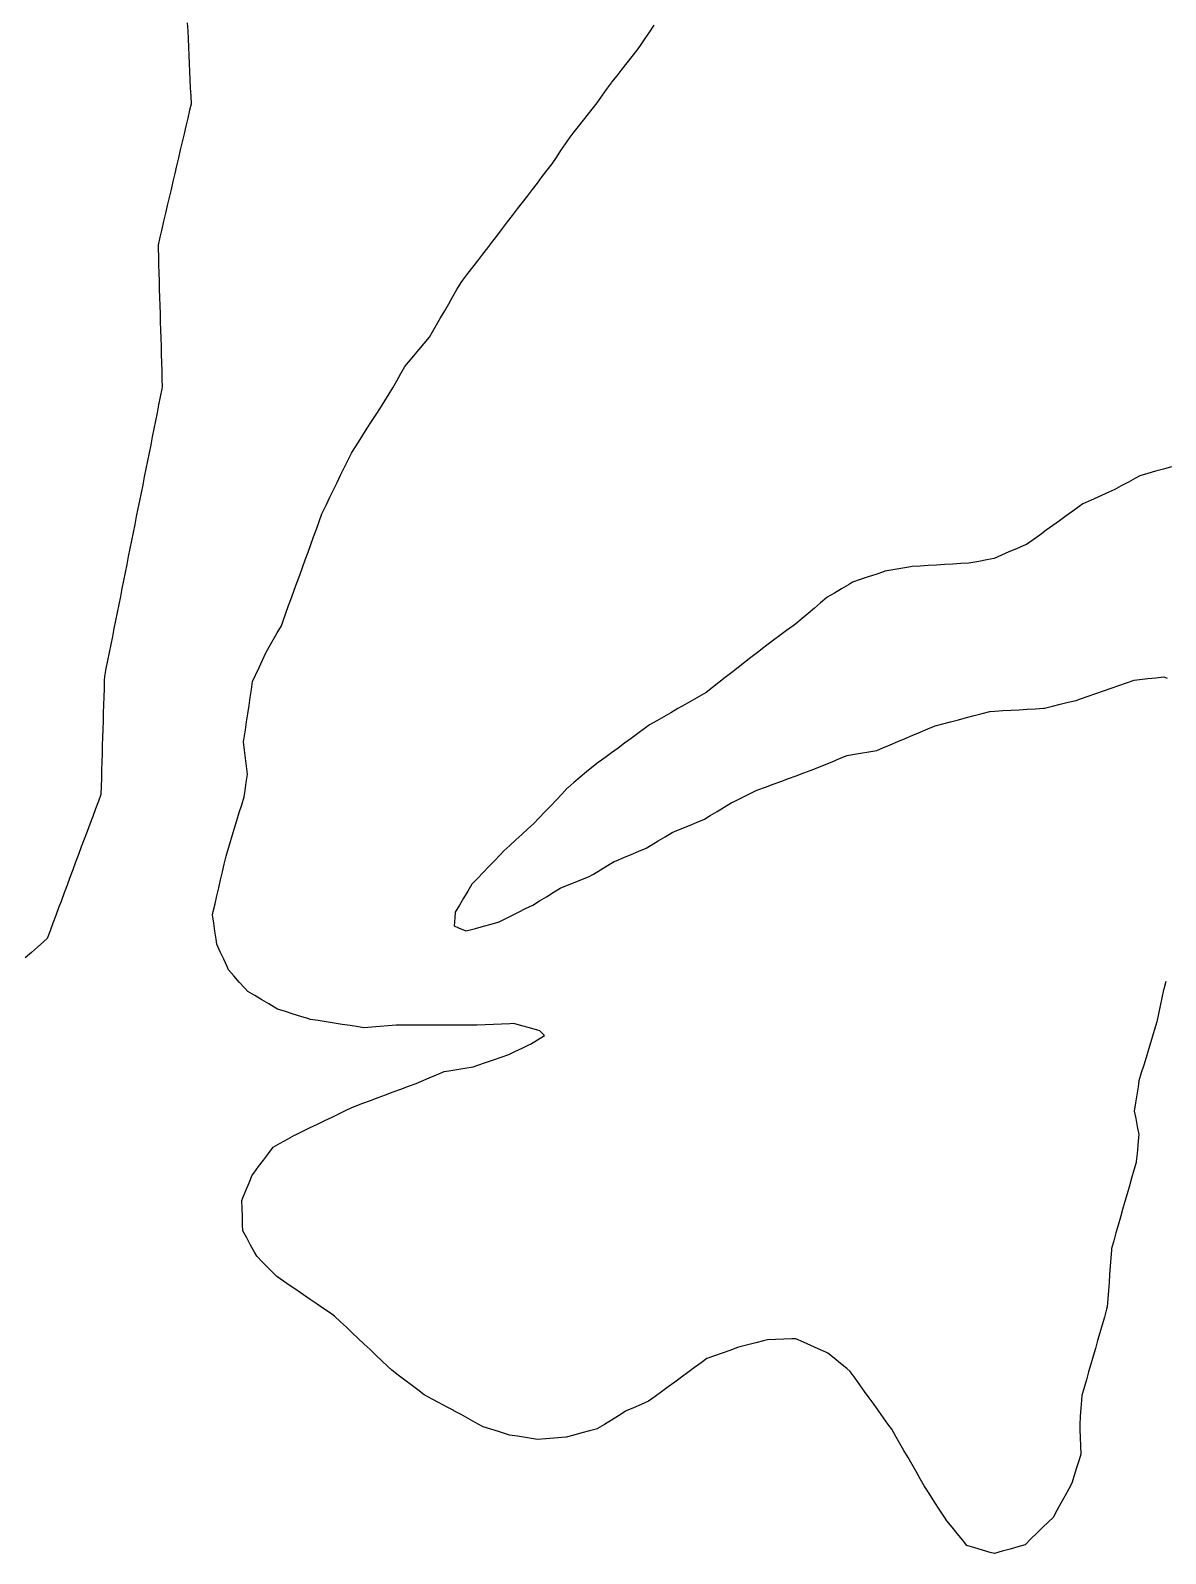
# Model space of a CAD drawing. Header units: millimetres. Extents: x 257 to 2289, y 96 to 1983.
# Drawn here: x 1321 to 1460.3, y 1568.3 to 1755.3 of the extents above; entities that cross this region are included whole.
import ezdxf

# ---------------------------------------------------------------- set-up
doc = ezdxf.new("R2010")
doc.units = ezdxf.units.MM
for name, color, linetype in [('ALL_HOLES', 1, 'Continuous'), ('ALL_ISLANDS', 7, 'Continuous'), ('OUTLINE_ISLAND_01', 7, 'Continuous'), ('OUTLINE_ISLAND_01_HOLE_104', 1, 'Continuous')]:
    doc.layers.add(name, color=color, linetype=linetype)

msp = doc.modelspace()

# ---------------------------------------------------------------- linework, layer by layer
at = {"layer": 'ALL_HOLES'}
for points in [[(1460.3362, 1638.5328), (1460.0641, 1637.5705), (1460.0479, 1637.4931), (1459.8434, 1636.5143), (1459.6388, 1635.5354), (1459.4342, 1634.5566), (1459.2296, 1633.5777), (1459.0639, 1633.0323), (1458.7732, 1632.0755), (1458.4824, 1631.1187), (1458.1917, 1630.1619), (1457.901, 1629.2051), (1457.6102, 1628.2483), (1457.3195, 1627.2915), (1457.0288, 1626.3347), (1456.9144, 1625.5862), (1456.7633, 1624.5977), (1456.6122, 1623.6092), (1456.4611, 1622.6206), (1456.6356, 1621.683), (1456.8186, 1620.6998), (1457.0015, 1619.7167), (1456.9727, 1619.3987), (1456.8827, 1618.4027), (1456.7927, 1617.4068), (1456.7027, 1616.4109), (1456.6736, 1616.3091), (1456.3994, 1615.3474), (1456.1251, 1614.3858), (1455.8509, 1613.4241), (1455.5766, 1612.4624), (1455.3024, 1611.5008), (1455.0281, 1610.5391), (1454.7539, 1609.5775), (1454.4796, 1608.6158), (1454.2053, 1607.6542), (1453.9311, 1606.6925), (1453.6568, 1605.7308), (1453.6443, 1605.5555), (1453.5728, 1604.5581), (1453.5014, 1603.5606), (1453.43, 1602.5632), (1453.3585, 1601.5658), (1453.2871, 1600.5683), (1453.2156, 1599.5709), (1453.1442, 1598.5734), (1453.059, 1598.277), (1452.7827, 1597.3159), (1452.5063, 1596.3549), (1452.23, 1595.3938), (1451.9537, 1594.4327), (1451.6774, 1593.4717), (1451.4011, 1592.5106), (1451.1247, 1591.5495), (1450.8484, 1590.5885), (1450.5721, 1589.6274), (1450.2958, 1588.6663), (1450.0195, 1587.7053), (1449.9777, 1587.1268), (1449.9056, 1586.1294), (1449.8335, 1585.132), (1449.7614, 1584.1346), (1449.7848, 1583.4963), (1449.8212, 1582.497), (1449.8577, 1581.4976), (1449.8942, 1580.4983), (1449.6734, 1579.7832), (1449.3784, 1578.8277), (1449.0834, 1577.8722), (1448.7884, 1576.9167), (1448.4066, 1576.2209), (1447.9256, 1575.3442), (1447.4445, 1574.4675), (1446.9635, 1573.5908), (1446.4824, 1572.7141), (1445.9252, 1572.1699), (1445.2098, 1571.4711), (1444.4944, 1570.7724), (1443.7791, 1570.0736), (1443.0637, 1569.3749), (1442.1659, 1569.1166), (1441.2049, 1568.8401), (1440.2438, 1568.5636), (1439.2828, 1568.2871), (1438.7887, 1568.4347), (1437.8305, 1568.7208), (1436.8723, 1569.0069), (1435.9141, 1569.2931), (1435.3603, 1569.9702), (1434.7272, 1570.7443), (1434.0941, 1571.5183), (1433.4609, 1572.2924), (1433.0768, 1572.8842), (1432.5323, 1573.723), (1431.9878, 1574.5617), (1431.4433, 1575.4005), (1430.8988, 1576.2392), (1430.6853, 1576.6095), (1430.186, 1577.4759), (1429.6866, 1578.3423), (1429.1873, 1579.2087), (1428.6879, 1580.0751), (1428.1885, 1580.9415), (1427.6892, 1581.8079), (1427.1898, 1582.6743), (1426.6904, 1583.5407), (1426.2651, 1584.1344), (1425.6827, 1584.9473), (1425.1003, 1585.7602), (1424.5179, 1586.5732), (1423.9355, 1587.3861), (1423.3531, 1588.199), (1422.7708, 1589.0119), (1422.1884, 1589.8248), (1421.606, 1590.6377), (1421.1757, 1590.9933), (1420.4048, 1591.6303), (1419.6339, 1592.2672), (1418.863, 1592.9042), (1418.5864, 1593.0271), (1417.6726, 1593.4332), (1416.7588, 1593.8394), (1415.845, 1594.2456), (1414.9312, 1594.6517), (1414.4449, 1594.6362), (1413.4454, 1594.6043), (1412.4459, 1594.5724), (1411.4464, 1594.5406), (1410.9732, 1594.4206), (1410.0039, 1594.1748), (1409.0346, 1593.929), (1408.0653, 1593.6832), (1407.7631, 1593.5741), (1406.8224, 1593.2347), (1405.8818, 1592.8952), (1404.9412, 1592.5557), (1404.0006, 1592.2162), (1403.2971, 1591.7014), (1402.4901, 1591.1108), (1401.683, 1590.5203), (1400.876, 1589.9298), (1400.069, 1589.3392), (1399.262, 1588.7487), (1398.455, 1588.1581), (1397.648, 1587.5676), (1396.841, 1586.9771), (1395.9401, 1586.5897), (1395.0214, 1586.1948), (1394.1026, 1585.7998), (1393.9972, 1585.7342), (1393.1483, 1585.2056), (1392.2995, 1584.677), (1391.4506, 1584.1485), (1390.6017, 1583.6199), (1390.5814, 1583.6143), (1389.6167, 1583.3511), (1388.652, 1583.0878), (1387.6872, 1582.8246), (1386.7225, 1582.5613), (1386.2205, 1582.5239), (1385.2233, 1582.4495), (1384.226, 1582.3752), (1383.2288, 1582.3008), (1382.7488, 1582.3761), (1381.7609, 1582.531), (1380.773, 1582.686), (1379.785, 1582.8409), (1379.4062, 1582.9575), (1378.4505, 1583.2517), (1377.4947, 1583.5459), (1376.539, 1583.8401), (1376.4676, 1583.8799), (1375.594, 1584.3665), (1374.7204, 1584.8531), (1373.8468, 1585.3398), (1372.9732, 1585.8264), (1372.9383, 1585.8449), (1372.0548, 1586.3133), (1371.1713, 1586.7818), (1370.2878, 1587.2502), (1369.4043, 1587.7186), (1369.3267, 1587.7774), (1368.5298, 1588.3815), (1367.7328, 1588.9855), (1366.9359, 1589.5896), (1366.139, 1590.1937), (1365.342, 1590.7977), (1364.8549, 1591.2583), (1364.1282, 1591.9453), (1363.4016, 1592.6323), (1362.6749, 1593.3193), (1361.9483, 1594.0063), (1361.2216, 1594.6933), (1360.4949, 1595.3803), (1359.7683, 1596.0672), (1359.0416, 1596.7542), (1358.315, 1597.4412), (1357.8194, 1597.7806), (1356.9944, 1598.3457), (1356.1693, 1598.9107), (1355.3442, 1599.4758), (1354.5192, 1600.0409), (1353.6941, 1600.6059), (1352.8691, 1601.171), (1352.044, 1601.736), (1351.219, 1602.3011), (1350.8716, 1602.6531), (1350.1691, 1603.3648), (1349.4667, 1604.0766), (1348.7642, 1604.7883), (1348.4989, 1605.2739), (1348.0195, 1606.1515), (1347.5401, 1607.0291), (1347.0606, 1607.9067), (1347.0401, 1608.6522), (1347.0126, 1609.6518), (1346.985, 1610.6514), (1346.9575, 1611.6511), (1347.0779, 1611.9495), (1347.452, 1612.8769), (1347.826, 1613.8043), (1348.2001, 1614.7317), (1348.3984, 1614.9966), (1348.9976, 1615.7971), (1349.5969, 1616.5977), (1350.1961, 1617.3982), (1350.7953, 1618.1988), (1351.6613, 1618.6764), (1352.5369, 1619.1594), (1353.4125, 1619.6424), (1353.5429, 1619.7055), (1354.4429, 1620.1412), (1355.343, 1620.5769), (1356.2431, 1621.0127), (1357.1432, 1621.4484), (1358.0432, 1621.8841), (1358.9433, 1622.3199), (1359.8434, 1622.7556), (1360.7435, 1623.1914), (1360.8389, 1623.2267), (1361.7767, 1623.5738), (1362.7145, 1623.921), (1363.6523, 1624.2682), (1364.5901, 1624.6154), (1365.5279, 1624.9625), (1366.4657, 1625.3097), (1367.4035, 1625.6569), (1368.3413, 1626.004), (1369.0013, 1626.2842), (1369.9218, 1626.6749), (1370.8423, 1627.0656), (1371.7628, 1627.4564), (1372.351, 1627.5562), (1373.3369, 1627.7235), (1374.3228, 1627.8908), (1375.3087, 1628.0581), (1375.9158, 1628.2678), (1376.8611, 1628.5941), (1377.8063, 1628.9205), (1378.7516, 1629.2468), (1379.6968, 1629.5731), (1380.4458, 1629.9233), (1381.3518, 1630.3467), (1382.2577, 1630.7701), (1382.3627, 1630.8347), (1383.2146, 1631.3584), (1384.0665, 1631.8821), (1383.5187, 1632.4798), (1383.2208, 1632.5623), (1382.257, 1632.8292), (1381.2933, 1633.0961), (1380.3296, 1633.363), (1379.8168, 1633.3404), (1378.8177, 1633.2962), (1377.8187, 1633.2521), (1376.8197, 1633.208), (1375.8207, 1633.1639), (1374.9802, 1633.1634), (1373.9802, 1633.1627), (1372.9802, 1633.1621), (1371.9802, 1633.1614), (1370.9802, 1633.1608), (1369.9802, 1633.1601), (1368.9802, 1633.1594), (1367.9802, 1633.1588), (1366.9802, 1633.1581), (1365.9802, 1633.1575), (1365.8813, 1633.15), (1364.8842, 1633.0742), (1363.887, 1632.9985), (1362.8899, 1632.9227), (1361.8928, 1632.8469), (1361.2424, 1632.9481), (1360.2543, 1633.1017), (1359.2661, 1633.2553), (1358.278, 1633.4089), (1357.2899, 1633.5626), (1356.3018, 1633.7162), (1355.3136, 1633.8698), (1355.1477, 1633.922), (1354.1937, 1634.2218), (1353.2397, 1634.5217), (1352.2857, 1634.8215), (1351.3317, 1635.1213), (1351.1005, 1635.2583), (1350.24, 1635.7679), (1349.3796, 1636.2775), (1348.5192, 1636.7871), (1347.6588, 1637.2967), (1347.2913, 1637.7108), (1346.6276, 1638.4588), (1345.9639, 1639.2068), (1345.3001, 1639.9547), (1345.1228, 1640.3486), (1344.7122, 1641.2604), (1344.3016, 1642.1722), (1343.891, 1643.0841), (1343.7915, 1643.7266), (1343.6385, 1644.7148), (1343.4855, 1645.7031), (1343.3325, 1646.6913), (1343.4264, 1647.0986), (1343.651, 1648.0731), (1343.8756, 1649.0475), (1344.1002, 1650.022), (1344.3248, 1650.9964), (1344.5494, 1651.9709), (1344.774, 1652.9453), (1344.9986, 1653.9198), (1345.1704, 1654.4824), (1345.4624, 1655.4388), (1345.7543, 1656.3953), (1346.0463, 1657.3517), (1346.3383, 1658.3081), (1346.6303, 1659.2645), (1346.9222, 1660.221), (1347.2142, 1661.1774), (1347.3329, 1661.9611), (1347.4827, 1662.9498), (1347.6325, 1663.9385), (1347.6297, 1663.9629), (1347.5134, 1664.9561), (1347.3972, 1665.9493), (1347.2809, 1666.9425), (1347.1647, 1667.9357), (1347.2382, 1668.4324), (1347.3847, 1669.4216), (1347.5311, 1670.4108), (1347.6776, 1671.4), (1347.8241, 1672.3892), (1347.9705, 1673.3784), (1348.117, 1674.3677), (1348.2635, 1675.3569), (1348.6303, 1676.1462), (1349.0517, 1677.0531), (1349.4731, 1677.9599), (1349.8946, 1678.8668), (1350.3088, 1679.5971), (1350.8021, 1680.4669), (1351.2955, 1681.3367), (1351.7889, 1682.2065), (1351.9989, 1682.7867), (1352.3393, 1683.727), (1352.6797, 1684.6673), (1353.02, 1685.6076), (1353.3604, 1686.5479), (1353.7008, 1687.4882), (1354.0412, 1688.4285), (1354.3815, 1689.3687), (1354.7219, 1690.309), (1355.0623, 1691.2493), (1355.4027, 1692.1896), (1355.743, 1693.1299), (1356.0834, 1694.0702), (1356.4238, 1695.0105), (1356.7642, 1695.9508), (1356.877, 1696.1822), (1357.3152, 1697.081), (1357.7535, 1697.9799), (1358.1917, 1698.8787), (1358.63, 1699.7776), (1359.0682, 1700.6764), (1359.5065, 1701.5753), (1359.9447, 1702.4741), (1360.383, 1703.373), (1360.7221, 1703.9063), (1361.2587, 1704.7501), (1361.7953, 1705.5939), (1362.3319, 1706.4378), (1362.8685, 1707.2816), (1363.4051, 1708.1255), (1363.9417, 1708.9693), (1364.4783, 1709.8131), (1365.0149, 1710.657), (1365.4524, 1711.4203), (1365.9498, 1712.2879), (1366.4471, 1713.1554), (1366.9444, 1714.023), (1367.392, 1714.5575), (1368.0341, 1715.3241), (1368.6761, 1716.0908), (1369.3181, 1716.8575), (1369.9602, 1717.6242), (1370.3374, 1718.2765), (1370.8381, 1719.1421), (1371.3388, 1720.0077), (1371.8394, 1720.8734), (1372.3401, 1721.739), (1372.8408, 1722.6047), (1373.3414, 1723.4703), (1373.8421, 1724.336), (1374.0768, 1724.6421), (1374.6852, 1725.4356), (1375.2937, 1726.2292), (1375.9021, 1727.0228), (1376.5106, 1727.8164), (1377.119, 1728.61), (1377.7275, 1729.4036), (1378.336, 1730.1972), (1378.9444, 1730.9908), (1379.5529, 1731.7844), (1380.1613, 1732.5779), (1380.7698, 1733.3715), (1381.3782, 1734.1651), (1381.9867, 1734.9587), (1382.5951, 1735.7523), (1383.2036, 1736.5459), (1383.812, 1737.3395), (1384.4205, 1738.1331), (1385.029, 1738.9267), (1385.5492, 1739.7054), (1386.1047, 1740.5369), (1386.6602, 1741.3684), (1387.2157, 1742.1999), (1387.6111, 1742.6952), (1388.235, 1743.4767), (1388.8589, 1744.2583), (1389.4827, 1745.0398), (1390.1066, 1745.8213), (1390.5332, 1746.4145), (1391.117, 1747.2264), (1391.7007, 1748.0383), (1392.2845, 1748.8502), (1392.3635, 1748.9497), (1392.9855, 1749.7327), (1393.6075, 1750.5157), (1394.2295, 1751.2987), (1394.8515, 1752.0817), (1395.4735, 1752.8648), (1395.8743, 1753.4592), (1396.4334, 1754.2884), (1396.9924, 1755.1175), (1397.5514, 1755.9466)], [(1461.0037, 1701.7052), (1460.0415, 1701.4328), (1459.0793, 1701.1603), (1458.1171, 1700.8879), (1457.1549, 1700.6155), (1456.6096, 1700.3187), (1455.7313, 1699.8405), (1454.853, 1699.3624), (1453.9748, 1698.8843), (1453.8019, 1698.8069), (1452.8893, 1698.398), (1451.9767, 1697.9891), (1451.0641, 1697.5803), (1450.1515, 1697.1714), (1449.7104, 1696.853), (1448.8997, 1696.2677), (1448.0889, 1695.6823), (1447.2781, 1695.097), (1446.4673, 1694.5116), (1445.6565, 1693.9263), (1444.8457, 1693.3409), (1444.035, 1692.7556), (1443.2242, 1692.1702), (1442.9208, 1692.0408), (1442.0009, 1691.6486), (1441.0811, 1691.2563), (1440.1612, 1690.864), (1439.2414, 1690.4718), (1438.3539, 1690.2976), (1437.3726, 1690.105), (1436.3913, 1689.9124), (1436.1716, 1689.8988), (1435.1735, 1689.8368), (1434.1755, 1689.7747), (1433.1774, 1689.7127), (1432.1793, 1689.6507), (1431.1812, 1689.5886), (1430.1832, 1689.5266), (1429.1851, 1689.4646), (1428.8054, 1689.3995), (1427.8198, 1689.2305), (1426.8342, 1689.0615), (1425.8486, 1688.8925), (1425.6747, 1688.833), (1424.7285, 1688.5094), (1423.7823, 1688.1857), (1422.8361, 1687.8621), (1421.89, 1687.5384), (1421.369, 1687.2297), (1420.5087, 1686.72), (1419.6484, 1686.2102), (1418.7881, 1685.7005), (1418.7334, 1685.6542), (1417.9704, 1685.0078), (1417.2074, 1684.3614), (1416.4444, 1683.7151), (1415.6814, 1683.0687), (1414.9183, 1682.4223), (1414.5935, 1682.1853), (1413.7856, 1681.596), (1412.9777, 1681.0066), (1412.1699, 1680.4173), (1411.362, 1679.828), (1410.9909, 1679.5376), (1410.2034, 1678.9213), (1409.4158, 1678.3051), (1408.6283, 1677.6888), (1407.8407, 1677.0725), (1407.0532, 1676.4563), (1406.2657, 1675.84), (1405.4781, 1675.2238), (1404.6906, 1674.6075), (1403.903, 1673.9912), (1403.0604, 1673.5092), (1402.1924, 1673.0126), (1401.3244, 1672.516), (1400.4565, 1672.0194), (1399.5885, 1671.5228), (1398.7205, 1671.0262), (1397.8525, 1670.5296), (1396.9845, 1670.033), (1396.3263, 1669.5496), (1395.5203, 1668.9577), (1394.7143, 1668.3657), (1393.9083, 1667.7738), (1393.1023, 1667.1819), (1392.2964, 1666.5899), (1391.4904, 1665.998), (1390.6844, 1665.406), (1389.8784, 1664.8141), (1389.2195, 1664.2517), (1388.4589, 1663.6025), (1387.6982, 1662.9533), (1386.9376, 1662.3041), (1386.8776, 1662.2407), (1386.1898, 1661.5148), (1385.502, 1660.7888), (1384.8142, 1660.0629), (1384.1265, 1659.337), (1383.4387, 1658.6111), (1382.7509, 1657.8851), (1382.0503, 1657.2446), (1381.3123, 1656.5698), (1380.5743, 1655.895), (1379.8363, 1655.2202), (1379.0983, 1654.5454), (1378.635, 1654.0649), (1377.941, 1653.345), (1377.2469, 1652.625), (1376.5528, 1651.9051), (1375.8588, 1651.1852), (1375.1647, 1650.4653), (1374.6609, 1649.6136), (1374.1517, 1648.753), (1373.6425, 1647.8923), (1373.1333, 1647.0317), (1373.0817, 1646.3465), (1373.0067, 1645.3494), (1373.5237, 1645.1237), (1374.4402, 1644.7238), (1374.6501, 1644.7808), (1375.6151, 1645.043), (1376.5802, 1645.3051), (1377.5452, 1645.5673), (1378.5102, 1645.8295), (1379.0867, 1646.1185), (1379.9807, 1646.5667), (1380.8746, 1647.0149), (1381.7685, 1647.4631), (1382.6625, 1647.9114), (1383.4624, 1648.4051), (1384.3133, 1648.9304), (1385.1643, 1649.4556), (1386.0152, 1649.9809), (1386.6957, 1650.2499), (1387.6257, 1650.6175), (1388.5557, 1650.9852), (1389.4856, 1651.3528), (1390.0797, 1651.7106), (1390.9363, 1652.2266), (1391.7929, 1652.7426), (1392.6496, 1653.2585), (1392.8739, 1653.3517), (1393.7975, 1653.7353), (1394.721, 1654.1188), (1395.6445, 1654.5024), (1396.568, 1654.8859), (1397.1851, 1655.2594), (1398.0406, 1655.7772), (1398.8961, 1656.2949), (1399.7516, 1656.8127), (1400.0264, 1656.9263), (1400.9505, 1657.3085), (1401.8746, 1657.6908), (1402.7987, 1658.073), (1403.7227, 1658.4552), (1404.4311, 1658.8874), (1405.2847, 1659.4083), (1406.1383, 1659.9293), (1406.9919, 1660.4502), (1407.4527, 1660.6761), (1408.3506, 1661.1164), (1409.2485, 1661.5566), (1410.1464, 1661.9969), (1410.2607, 1662.0392), (1411.1984, 1662.3867), (1412.1361, 1662.7341), (1413.0738, 1663.0816), (1414.0115, 1663.429), (1414.9492, 1663.7765), (1415.8869, 1664.1239), (1416.8246, 1664.4714), (1417.7623, 1664.8188), (1418.4597, 1665.1153), (1419.3801, 1665.5065), (1420.3004, 1665.8976), (1421.2207, 1666.2888), (1421.89, 1666.3991), (1422.8767, 1666.5616), (1423.8634, 1666.7241), (1424.8501, 1666.8867), (1425.5904, 1667.1987), (1426.5119, 1667.5871), (1427.4334, 1667.9756), (1428.3549, 1668.364), (1429.2764, 1668.7524), (1430.1979, 1669.1408), (1431.1193, 1669.5292), (1432.0408, 1669.9176), (1432.9472, 1670.1562), (1433.9142, 1670.4107), (1434.8813, 1670.6652), (1435.8483, 1670.9198), (1436.8154, 1671.1743), (1437.7825, 1671.4289), (1438.7495, 1671.6834), (1439.3308, 1671.7179), (1440.3291, 1671.7771), (1441.3273, 1671.8363), (1442.3256, 1671.8955), (1443.3238, 1671.9547), (1444.3221, 1672.0139), (1445.3203, 1672.0731), (1445.428, 1672.0989), (1446.4003, 1672.3324), (1447.3727, 1672.566), (1448.345, 1672.7995), (1449.3174, 1673.033), (1449.8554, 1673.2216), (1450.7991, 1673.5525), (1451.7428, 1673.8833), (1452.6864, 1674.2142), (1453.6301, 1674.545), (1454.5738, 1674.8759), (1455.5175, 1675.2067), (1456.4612, 1675.5376), (1457.1088, 1675.6073), (1458.1031, 1675.7144), (1459.0973, 1675.8214), (1460.0916, 1675.9284), (1460.4995, 1675.7775)]]:
    msp.add_lwpolyline(points, dxfattribs=at)
at = {"layer": 'ALL_ISLANDS'}
msp.add_lwpolyline([(1340.2479, 1756.2428), (1340.2945, 1755.2439), (1340.341, 1754.245), (1340.3876, 1753.2461), (1340.4342, 1752.2472), (1340.4807, 1751.2482), (1340.5273, 1750.2493), (1340.5738, 1749.2504), (1340.6204, 1748.2515), (1340.667, 1747.2526), (1340.7135, 1746.2537), (1340.5359, 1745.4963), (1340.3075, 1744.5227), (1340.0792, 1743.5492), (1339.8508, 1742.5756), (1339.6225, 1741.602), (1339.3941, 1740.6284), (1339.1657, 1739.6549), (1338.9374, 1738.6813), (1338.709, 1737.7077), (1338.4807, 1736.7341), (1338.2523, 1735.7606), (1338.0239, 1734.787), (1337.7956, 1733.8134), (1337.5672, 1732.8398), (1337.3388, 1731.8662), (1337.1105, 1730.8927), (1336.8821, 1729.9191), (1336.6538, 1728.9455), (1336.6667, 1728.5111), (1336.6966, 1727.5115), (1336.7264, 1726.512), (1336.7562, 1725.5124), (1336.7861, 1724.5129), (1336.8159, 1723.5133), (1336.8458, 1722.5138), (1336.8756, 1721.5142), (1336.9054, 1720.5146), (1336.9353, 1719.5151), (1336.9651, 1718.5155), (1336.9949, 1717.516), (1337.0248, 1716.5164), (1337.0546, 1715.5169), (1337.0845, 1714.5173), (1337.1143, 1713.5178), (1337.1441, 1712.5182), (1337.174, 1711.5186), (1337.1271, 1711.2839), (1336.9311, 1710.3033), (1336.7352, 1709.3227), (1336.5392, 1708.3421), (1336.3433, 1707.3615), (1336.1473, 1706.3808), (1335.9514, 1705.4002), (1335.7555, 1704.4196), (1335.5595, 1703.439), (1335.3636, 1702.4584), (1335.1676, 1701.4778), (1334.9717, 1700.4971), (1334.7758, 1699.5165), (1334.5798, 1698.5359), (1334.3839, 1697.5553), (1334.1879, 1696.5747), (1333.992, 1695.5941), (1333.796, 1694.6134), (1333.6001, 1693.6328), (1333.4042, 1692.6522), (1333.2082, 1691.6716), (1333.0123, 1690.691), (1332.8163, 1689.7104), (1332.6204, 1688.7298), (1332.4245, 1687.7491), (1332.2285, 1686.7685), (1332.0326, 1685.7879), (1331.8366, 1684.8073), (1331.6407, 1683.8267), (1331.4447, 1682.8461), (1331.2488, 1681.8654), (1331.0529, 1680.8848), (1330.8569, 1679.9042), (1330.661, 1678.9236), (1330.465, 1677.943), (1330.2691, 1676.9624), (1330.0732, 1675.9818), (1330.0585, 1675.4885), (1330.0287, 1674.4889), (1329.9989, 1673.4894), (1329.9691, 1672.4898), (1329.9394, 1671.4902), (1329.9096, 1670.4907), (1329.8798, 1669.4911), (1329.85, 1668.4916), (1329.8203, 1667.492), (1329.7905, 1666.4925), (1329.7607, 1665.4929), (1329.7309, 1664.4933), (1329.7012, 1663.4938), (1329.6714, 1662.4942), (1329.6416, 1661.4947), (1329.3347, 1660.6688), (1328.9864, 1659.7315), (1328.6381, 1658.7941), (1328.2898, 1657.8567), (1327.9415, 1656.9193), (1327.5932, 1655.9819), (1327.2449, 1655.0445), (1326.8966, 1654.1072), (1326.5483, 1653.1698), (1326.2, 1652.2324), (1325.8517, 1651.295), (1325.5034, 1650.3576), (1325.1551, 1649.4202), (1324.8068, 1648.4829), (1324.4585, 1647.5455), (1324.1102, 1646.6081), (1323.7619, 1645.6707), (1323.4136, 1644.7333), (1323.0653, 1643.796), (1322.628, 1643.4137), (1321.875, 1642.7557), (1321.1221, 1642.0976), (1320.3691, 1641.4396)], dxfattribs=at)
at = {"layer": 'OUTLINE_ISLAND_01'}
msp.add_lwpolyline([(1340.2479, 1756.2428), (1340.2945, 1755.2439), (1340.341, 1754.245), (1340.3876, 1753.2461), (1340.4342, 1752.2472), (1340.4807, 1751.2482), (1340.5273, 1750.2493), (1340.5738, 1749.2504), (1340.6204, 1748.2515), (1340.667, 1747.2526), (1340.7135, 1746.2537), (1340.5359, 1745.4963), (1340.3075, 1744.5227), (1340.0792, 1743.5492), (1339.8508, 1742.5756), (1339.6225, 1741.602), (1339.3941, 1740.6284), (1339.1657, 1739.6549), (1338.9374, 1738.6813), (1338.709, 1737.7077), (1338.4807, 1736.7341), (1338.2523, 1735.7606), (1338.0239, 1734.787), (1337.7956, 1733.8134), (1337.5672, 1732.8398), (1337.3388, 1731.8662), (1337.1105, 1730.8927), (1336.8821, 1729.9191), (1336.6538, 1728.9455), (1336.6667, 1728.5111), (1336.6966, 1727.5115), (1336.7264, 1726.512), (1336.7562, 1725.5124), (1336.7861, 1724.5129), (1336.8159, 1723.5133), (1336.8458, 1722.5138), (1336.8756, 1721.5142), (1336.9054, 1720.5146), (1336.9353, 1719.5151), (1336.9651, 1718.5155), (1336.9949, 1717.516), (1337.0248, 1716.5164), (1337.0546, 1715.5169), (1337.0845, 1714.5173), (1337.1143, 1713.5178), (1337.1441, 1712.5182), (1337.174, 1711.5186), (1337.1271, 1711.2839), (1336.9311, 1710.3033), (1336.7352, 1709.3227), (1336.5392, 1708.3421), (1336.3433, 1707.3615), (1336.1473, 1706.3808), (1335.9514, 1705.4002), (1335.7555, 1704.4196), (1335.5595, 1703.439), (1335.3636, 1702.4584), (1335.1676, 1701.4778), (1334.9717, 1700.4971), (1334.7758, 1699.5165), (1334.5798, 1698.5359), (1334.3839, 1697.5553), (1334.1879, 1696.5747), (1333.992, 1695.5941), (1333.796, 1694.6134), (1333.6001, 1693.6328), (1333.4042, 1692.6522), (1333.2082, 1691.6716), (1333.0123, 1690.691), (1332.8163, 1689.7104), (1332.6204, 1688.7298), (1332.4245, 1687.7491), (1332.2285, 1686.7685), (1332.0326, 1685.7879), (1331.8366, 1684.8073), (1331.6407, 1683.8267), (1331.4447, 1682.8461), (1331.2488, 1681.8654), (1331.0529, 1680.8848), (1330.8569, 1679.9042), (1330.661, 1678.9236), (1330.465, 1677.943), (1330.2691, 1676.9624), (1330.0732, 1675.9818), (1330.0585, 1675.4885), (1330.0287, 1674.4889), (1329.9989, 1673.4894), (1329.9691, 1672.4898), (1329.9394, 1671.4902), (1329.9096, 1670.4907), (1329.8798, 1669.4911), (1329.85, 1668.4916), (1329.8203, 1667.492), (1329.7905, 1666.4925), (1329.7607, 1665.4929), (1329.7309, 1664.4933), (1329.7012, 1663.4938), (1329.6714, 1662.4942), (1329.6416, 1661.4947), (1329.3347, 1660.6688), (1328.9864, 1659.7315), (1328.6381, 1658.7941), (1328.2898, 1657.8567), (1327.9415, 1656.9193), (1327.5932, 1655.9819), (1327.2449, 1655.0445), (1326.8966, 1654.1072), (1326.5483, 1653.1698), (1326.2, 1652.2324), (1325.8517, 1651.295), (1325.5034, 1650.3576), (1325.1551, 1649.4202), (1324.8068, 1648.4829), (1324.4585, 1647.5455), (1324.1102, 1646.6081), (1323.7619, 1645.6707), (1323.4136, 1644.7333), (1323.0653, 1643.796), (1322.628, 1643.4137), (1321.875, 1642.7557), (1321.1221, 1642.0976), (1320.3691, 1641.4396)], dxfattribs=at)
at = {"layer": 'OUTLINE_ISLAND_01_HOLE_104'}
for points in [[(1460.3362, 1638.5328), (1460.0641, 1637.5705), (1460.0479, 1637.4931), (1459.8434, 1636.5143), (1459.6388, 1635.5354), (1459.4342, 1634.5566), (1459.2296, 1633.5777), (1459.0639, 1633.0323), (1458.7732, 1632.0755), (1458.4824, 1631.1187), (1458.1917, 1630.1619), (1457.901, 1629.2051), (1457.6102, 1628.2483), (1457.3195, 1627.2915), (1457.0288, 1626.3347), (1456.9144, 1625.5862), (1456.7633, 1624.5977), (1456.6122, 1623.6092), (1456.4611, 1622.6206), (1456.6356, 1621.683), (1456.8186, 1620.6998), (1457.0015, 1619.7167), (1456.9727, 1619.3987), (1456.8827, 1618.4027), (1456.7927, 1617.4068), (1456.7027, 1616.4109), (1456.6736, 1616.3091), (1456.3994, 1615.3474), (1456.1251, 1614.3858), (1455.8509, 1613.4241), (1455.5766, 1612.4624), (1455.3024, 1611.5008), (1455.0281, 1610.5391), (1454.7539, 1609.5775), (1454.4796, 1608.6158), (1454.2053, 1607.6542), (1453.9311, 1606.6925), (1453.6568, 1605.7308), (1453.6443, 1605.5555), (1453.5728, 1604.5581), (1453.5014, 1603.5606), (1453.43, 1602.5632), (1453.3585, 1601.5658), (1453.2871, 1600.5683), (1453.2156, 1599.5709), (1453.1442, 1598.5734), (1453.059, 1598.277), (1452.7827, 1597.3159), (1452.5063, 1596.3549), (1452.23, 1595.3938), (1451.9537, 1594.4327), (1451.6774, 1593.4717), (1451.4011, 1592.5106), (1451.1247, 1591.5495), (1450.8484, 1590.5885), (1450.5721, 1589.6274), (1450.2958, 1588.6663), (1450.0195, 1587.7053), (1449.9777, 1587.1268), (1449.9056, 1586.1294), (1449.8335, 1585.132), (1449.7614, 1584.1346), (1449.7848, 1583.4963), (1449.8212, 1582.497), (1449.8577, 1581.4976), (1449.8942, 1580.4983), (1449.6734, 1579.7832), (1449.3784, 1578.8277), (1449.0834, 1577.8722), (1448.7884, 1576.9167), (1448.4066, 1576.2209), (1447.9256, 1575.3442), (1447.4445, 1574.4675), (1446.9635, 1573.5908), (1446.4824, 1572.7141), (1445.9252, 1572.1699), (1445.2098, 1571.4711), (1444.4944, 1570.7724), (1443.7791, 1570.0736), (1443.0637, 1569.3749), (1442.1659, 1569.1166), (1441.2049, 1568.8401), (1440.2438, 1568.5636), (1439.2828, 1568.2871), (1438.7887, 1568.4347), (1437.8305, 1568.7208), (1436.8723, 1569.0069), (1435.9141, 1569.2931), (1435.3603, 1569.9702), (1434.7272, 1570.7443), (1434.0941, 1571.5183), (1433.4609, 1572.2924), (1433.0768, 1572.8842), (1432.5323, 1573.723), (1431.9878, 1574.5617), (1431.4433, 1575.4005), (1430.8988, 1576.2392), (1430.6853, 1576.6095), (1430.186, 1577.4759), (1429.6866, 1578.3423), (1429.1873, 1579.2087), (1428.6879, 1580.0751), (1428.1885, 1580.9415), (1427.6892, 1581.8079), (1427.1898, 1582.6743), (1426.6904, 1583.5407), (1426.2651, 1584.1344), (1425.6827, 1584.9473), (1425.1003, 1585.7602), (1424.5179, 1586.5732), (1423.9355, 1587.3861), (1423.3531, 1588.199), (1422.7708, 1589.0119), (1422.1884, 1589.8248), (1421.606, 1590.6377), (1421.1757, 1590.9933), (1420.4048, 1591.6303), (1419.6339, 1592.2672), (1418.863, 1592.9042), (1418.5864, 1593.0271), (1417.6726, 1593.4332), (1416.7588, 1593.8394), (1415.845, 1594.2456), (1414.9312, 1594.6517), (1414.4449, 1594.6362), (1413.4454, 1594.6043), (1412.4459, 1594.5724), (1411.4464, 1594.5406), (1410.9732, 1594.4206), (1410.0039, 1594.1748), (1409.0346, 1593.929), (1408.0653, 1593.6832), (1407.7631, 1593.5741), (1406.8224, 1593.2347), (1405.8818, 1592.8952), (1404.9412, 1592.5557), (1404.0006, 1592.2162), (1403.2971, 1591.7014), (1402.4901, 1591.1108), (1401.683, 1590.5203), (1400.876, 1589.9298), (1400.069, 1589.3392), (1399.262, 1588.7487), (1398.455, 1588.1581), (1397.648, 1587.5676), (1396.841, 1586.9771), (1395.9401, 1586.5897), (1395.0214, 1586.1948), (1394.1026, 1585.7998), (1393.9972, 1585.7342), (1393.1483, 1585.2056), (1392.2995, 1584.677), (1391.4506, 1584.1485), (1390.6017, 1583.6199), (1390.5814, 1583.6143), (1389.6167, 1583.3511), (1388.652, 1583.0878), (1387.6872, 1582.8246), (1386.7225, 1582.5613), (1386.2205, 1582.5239), (1385.2233, 1582.4495), (1384.226, 1582.3752), (1383.2288, 1582.3008), (1382.7488, 1582.3761), (1381.7609, 1582.531), (1380.773, 1582.686), (1379.785, 1582.8409), (1379.4062, 1582.9575), (1378.4505, 1583.2517), (1377.4947, 1583.5459), (1376.539, 1583.8401), (1376.4676, 1583.8799), (1375.594, 1584.3665), (1374.7204, 1584.8531), (1373.8468, 1585.3398), (1372.9732, 1585.8264), (1372.9383, 1585.8449), (1372.0548, 1586.3133), (1371.1713, 1586.7818), (1370.2878, 1587.2502), (1369.4043, 1587.7186), (1369.3267, 1587.7774), (1368.5298, 1588.3815), (1367.7328, 1588.9855), (1366.9359, 1589.5896), (1366.139, 1590.1937), (1365.342, 1590.7977), (1364.8549, 1591.2583), (1364.1282, 1591.9453), (1363.4016, 1592.6323), (1362.6749, 1593.3193), (1361.9483, 1594.0063), (1361.2216, 1594.6933), (1360.4949, 1595.3803), (1359.7683, 1596.0672), (1359.0416, 1596.7542), (1358.315, 1597.4412), (1357.8194, 1597.7806), (1356.9944, 1598.3457), (1356.1693, 1598.9107), (1355.3442, 1599.4758), (1354.5192, 1600.0409), (1353.6941, 1600.6059), (1352.8691, 1601.171), (1352.044, 1601.736), (1351.219, 1602.3011), (1350.8716, 1602.6531), (1350.1691, 1603.3648), (1349.4667, 1604.0766), (1348.7642, 1604.7883), (1348.4989, 1605.2739), (1348.0195, 1606.1515), (1347.5401, 1607.0291), (1347.0606, 1607.9067), (1347.0401, 1608.6522), (1347.0126, 1609.6518), (1346.985, 1610.6514), (1346.9575, 1611.6511), (1347.0779, 1611.9495), (1347.452, 1612.8769), (1347.826, 1613.8043), (1348.2001, 1614.7317), (1348.3984, 1614.9966), (1348.9976, 1615.7971), (1349.5969, 1616.5977), (1350.1961, 1617.3982), (1350.7953, 1618.1988), (1351.6613, 1618.6764), (1352.5369, 1619.1594), (1353.4125, 1619.6424), (1353.5429, 1619.7055), (1354.4429, 1620.1412), (1355.343, 1620.5769), (1356.2431, 1621.0127), (1357.1432, 1621.4484), (1358.0432, 1621.8841), (1358.9433, 1622.3199), (1359.8434, 1622.7556), (1360.7435, 1623.1914), (1360.8389, 1623.2267), (1361.7767, 1623.5738), (1362.7145, 1623.921), (1363.6523, 1624.2682), (1364.5901, 1624.6154), (1365.5279, 1624.9625), (1366.4657, 1625.3097), (1367.4035, 1625.6569), (1368.3413, 1626.004), (1369.0013, 1626.2842), (1369.9218, 1626.6749), (1370.8423, 1627.0656), (1371.7628, 1627.4564), (1372.351, 1627.5562), (1373.3369, 1627.7235), (1374.3228, 1627.8908), (1375.3087, 1628.0581), (1375.9158, 1628.2678), (1376.8611, 1628.5941), (1377.8063, 1628.9205), (1378.7516, 1629.2468), (1379.6968, 1629.5731), (1380.4458, 1629.9233), (1381.3518, 1630.3467), (1382.2577, 1630.7701), (1382.3627, 1630.8347), (1383.2146, 1631.3584), (1384.0665, 1631.8821), (1383.5187, 1632.4798), (1383.2208, 1632.5623), (1382.257, 1632.8292), (1381.2933, 1633.0961), (1380.3296, 1633.363), (1379.8168, 1633.3404), (1378.8177, 1633.2962), (1377.8187, 1633.2521), (1376.8197, 1633.208), (1375.8207, 1633.1639), (1374.9802, 1633.1634), (1373.9802, 1633.1627), (1372.9802, 1633.1621), (1371.9802, 1633.1614), (1370.9802, 1633.1608), (1369.9802, 1633.1601), (1368.9802, 1633.1594), (1367.9802, 1633.1588), (1366.9802, 1633.1581), (1365.9802, 1633.1575), (1365.8813, 1633.15), (1364.8842, 1633.0742), (1363.887, 1632.9985), (1362.8899, 1632.9227), (1361.8928, 1632.8469), (1361.2424, 1632.9481), (1360.2543, 1633.1017), (1359.2661, 1633.2553), (1358.278, 1633.4089), (1357.2899, 1633.5626), (1356.3018, 1633.7162), (1355.3136, 1633.8698), (1355.1477, 1633.922), (1354.1937, 1634.2218), (1353.2397, 1634.5217), (1352.2857, 1634.8215), (1351.3317, 1635.1213), (1351.1005, 1635.2583), (1350.24, 1635.7679), (1349.3796, 1636.2775), (1348.5192, 1636.7871), (1347.6588, 1637.2967), (1347.2913, 1637.7108), (1346.6276, 1638.4588), (1345.9639, 1639.2068), (1345.3001, 1639.9547), (1345.1228, 1640.3486), (1344.7122, 1641.2604), (1344.3016, 1642.1722), (1343.891, 1643.0841), (1343.7915, 1643.7266), (1343.6385, 1644.7148), (1343.4855, 1645.7031), (1343.3325, 1646.6913), (1343.4264, 1647.0986), (1343.651, 1648.0731), (1343.8756, 1649.0475), (1344.1002, 1650.022), (1344.3248, 1650.9964), (1344.5494, 1651.9709), (1344.774, 1652.9453), (1344.9986, 1653.9198), (1345.1704, 1654.4824), (1345.4624, 1655.4388), (1345.7543, 1656.3953), (1346.0463, 1657.3517), (1346.3383, 1658.3081), (1346.6303, 1659.2645), (1346.9222, 1660.221), (1347.2142, 1661.1774), (1347.3329, 1661.9611), (1347.4827, 1662.9498), (1347.6325, 1663.9385), (1347.6297, 1663.9629), (1347.5134, 1664.9561), (1347.3972, 1665.9493), (1347.2809, 1666.9425), (1347.1647, 1667.9357), (1347.2382, 1668.4324), (1347.3847, 1669.4216), (1347.5311, 1670.4108), (1347.6776, 1671.4), (1347.8241, 1672.3892), (1347.9705, 1673.3784), (1348.117, 1674.3677), (1348.2635, 1675.3569), (1348.6303, 1676.1462), (1349.0517, 1677.0531), (1349.4731, 1677.9599), (1349.8946, 1678.8668), (1350.3088, 1679.5971), (1350.8021, 1680.4669), (1351.2955, 1681.3367), (1351.7889, 1682.2065), (1351.9989, 1682.7867), (1352.3393, 1683.727), (1352.6797, 1684.6673), (1353.02, 1685.6076), (1353.3604, 1686.5479), (1353.7008, 1687.4882), (1354.0412, 1688.4285), (1354.3815, 1689.3687), (1354.7219, 1690.309), (1355.0623, 1691.2493), (1355.4027, 1692.1896), (1355.743, 1693.1299), (1356.0834, 1694.0702), (1356.4238, 1695.0105), (1356.7642, 1695.9508), (1356.877, 1696.1822), (1357.3152, 1697.081), (1357.7535, 1697.9799), (1358.1917, 1698.8787), (1358.63, 1699.7776), (1359.0682, 1700.6764), (1359.5065, 1701.5753), (1359.9447, 1702.4741), (1360.383, 1703.373), (1360.7221, 1703.9063), (1361.2587, 1704.7501), (1361.7953, 1705.5939), (1362.3319, 1706.4378), (1362.8685, 1707.2816), (1363.4051, 1708.1255), (1363.9417, 1708.9693), (1364.4783, 1709.8131), (1365.0149, 1710.657), (1365.4524, 1711.4203), (1365.9498, 1712.2879), (1366.4471, 1713.1554), (1366.9444, 1714.023), (1367.392, 1714.5575), (1368.0341, 1715.3241), (1368.6761, 1716.0908), (1369.3181, 1716.8575), (1369.9602, 1717.6242), (1370.3374, 1718.2765), (1370.8381, 1719.1421), (1371.3388, 1720.0077), (1371.8394, 1720.8734), (1372.3401, 1721.739), (1372.8408, 1722.6047), (1373.3414, 1723.4703), (1373.8421, 1724.336), (1374.0768, 1724.6421), (1374.6852, 1725.4356), (1375.2937, 1726.2292), (1375.9021, 1727.0228), (1376.5106, 1727.8164), (1377.119, 1728.61), (1377.7275, 1729.4036), (1378.336, 1730.1972), (1378.9444, 1730.9908), (1379.5529, 1731.7844), (1380.1613, 1732.5779), (1380.7698, 1733.3715), (1381.3782, 1734.1651), (1381.9867, 1734.9587), (1382.5951, 1735.7523), (1383.2036, 1736.5459), (1383.812, 1737.3395), (1384.4205, 1738.1331), (1385.029, 1738.9267), (1385.5492, 1739.7054), (1386.1047, 1740.5369), (1386.6602, 1741.3684), (1387.2157, 1742.1999), (1387.6111, 1742.6952), (1388.235, 1743.4767), (1388.8589, 1744.2583), (1389.4827, 1745.0398), (1390.1066, 1745.8213), (1390.5332, 1746.4145), (1391.117, 1747.2264), (1391.7007, 1748.0383), (1392.2845, 1748.8502), (1392.3635, 1748.9497), (1392.9855, 1749.7327), (1393.6075, 1750.5157), (1394.2295, 1751.2987), (1394.8515, 1752.0817), (1395.4735, 1752.8648), (1395.8743, 1753.4592), (1396.4334, 1754.2884), (1396.9924, 1755.1175), (1397.5514, 1755.9466)], [(1461.0037, 1701.7052), (1460.0415, 1701.4328), (1459.0793, 1701.1603), (1458.1171, 1700.8879), (1457.1549, 1700.6155), (1456.6096, 1700.3187), (1455.7313, 1699.8405), (1454.853, 1699.3624), (1453.9748, 1698.8843), (1453.8019, 1698.8069), (1452.8893, 1698.398), (1451.9767, 1697.9891), (1451.0641, 1697.5803), (1450.1515, 1697.1714), (1449.7104, 1696.853), (1448.8997, 1696.2677), (1448.0889, 1695.6823), (1447.2781, 1695.097), (1446.4673, 1694.5116), (1445.6565, 1693.9263), (1444.8457, 1693.3409), (1444.035, 1692.7556), (1443.2242, 1692.1702), (1442.9208, 1692.0408), (1442.0009, 1691.6486), (1441.0811, 1691.2563), (1440.1612, 1690.864), (1439.2414, 1690.4718), (1438.3539, 1690.2976), (1437.3726, 1690.105), (1436.3913, 1689.9124), (1436.1716, 1689.8988), (1435.1735, 1689.8368), (1434.1755, 1689.7747), (1433.1774, 1689.7127), (1432.1793, 1689.6507), (1431.1812, 1689.5886), (1430.1832, 1689.5266), (1429.1851, 1689.4646), (1428.8054, 1689.3995), (1427.8198, 1689.2305), (1426.8342, 1689.0615), (1425.8486, 1688.8925), (1425.6747, 1688.833), (1424.7285, 1688.5094), (1423.7823, 1688.1857), (1422.8361, 1687.8621), (1421.89, 1687.5384), (1421.369, 1687.2297), (1420.5087, 1686.72), (1419.6484, 1686.2102), (1418.7881, 1685.7005), (1418.7334, 1685.6542), (1417.9704, 1685.0078), (1417.2074, 1684.3614), (1416.4444, 1683.7151), (1415.6814, 1683.0687), (1414.9183, 1682.4223), (1414.5935, 1682.1853), (1413.7856, 1681.596), (1412.9777, 1681.0066), (1412.1699, 1680.4173), (1411.362, 1679.828), (1410.9909, 1679.5376), (1410.2034, 1678.9213), (1409.4158, 1678.3051), (1408.6283, 1677.6888), (1407.8407, 1677.0725), (1407.0532, 1676.4563), (1406.2657, 1675.84), (1405.4781, 1675.2238), (1404.6906, 1674.6075), (1403.903, 1673.9912), (1403.0604, 1673.5092), (1402.1924, 1673.0126), (1401.3244, 1672.516), (1400.4565, 1672.0194), (1399.5885, 1671.5228), (1398.7205, 1671.0262), (1397.8525, 1670.5296), (1396.9845, 1670.033), (1396.3263, 1669.5496), (1395.5203, 1668.9577), (1394.7143, 1668.3657), (1393.9083, 1667.7738), (1393.1023, 1667.1819), (1392.2964, 1666.5899), (1391.4904, 1665.998), (1390.6844, 1665.406), (1389.8784, 1664.8141), (1389.2195, 1664.2517), (1388.4589, 1663.6025), (1387.6982, 1662.9533), (1386.9376, 1662.3041), (1386.8776, 1662.2407), (1386.1898, 1661.5148), (1385.502, 1660.7888), (1384.8142, 1660.0629), (1384.1265, 1659.337), (1383.4387, 1658.6111), (1382.7509, 1657.8851), (1382.0503, 1657.2446), (1381.3123, 1656.5698), (1380.5743, 1655.895), (1379.8363, 1655.2202), (1379.0983, 1654.5454), (1378.635, 1654.0649), (1377.941, 1653.345), (1377.2469, 1652.625), (1376.5528, 1651.9051), (1375.8588, 1651.1852), (1375.1647, 1650.4653), (1374.6609, 1649.6136), (1374.1517, 1648.753), (1373.6425, 1647.8923), (1373.1333, 1647.0317), (1373.0817, 1646.3465), (1373.0067, 1645.3494), (1373.5237, 1645.1237), (1374.4402, 1644.7238), (1374.6501, 1644.7808), (1375.6151, 1645.043), (1376.5802, 1645.3051), (1377.5452, 1645.5673), (1378.5102, 1645.8295), (1379.0867, 1646.1185), (1379.9807, 1646.5667), (1380.8746, 1647.0149), (1381.7685, 1647.4631), (1382.6625, 1647.9114), (1383.4624, 1648.4051), (1384.3133, 1648.9304), (1385.1643, 1649.4556), (1386.0152, 1649.9809), (1386.6957, 1650.2499), (1387.6257, 1650.6175), (1388.5557, 1650.9852), (1389.4856, 1651.3528), (1390.0797, 1651.7106), (1390.9363, 1652.2266), (1391.7929, 1652.7426), (1392.6496, 1653.2585), (1392.8739, 1653.3517), (1393.7975, 1653.7353), (1394.721, 1654.1188), (1395.6445, 1654.5024), (1396.568, 1654.8859), (1397.1851, 1655.2594), (1398.0406, 1655.7772), (1398.8961, 1656.2949), (1399.7516, 1656.8127), (1400.0264, 1656.9263), (1400.9505, 1657.3085), (1401.8746, 1657.6908), (1402.7987, 1658.073), (1403.7227, 1658.4552), (1404.4311, 1658.8874), (1405.2847, 1659.4083), (1406.1383, 1659.9293), (1406.9919, 1660.4502), (1407.4527, 1660.6761), (1408.3506, 1661.1164), (1409.2485, 1661.5566), (1410.1464, 1661.9969), (1410.2607, 1662.0392), (1411.1984, 1662.3867), (1412.1361, 1662.7341), (1413.0738, 1663.0816), (1414.0115, 1663.429), (1414.9492, 1663.7765), (1415.8869, 1664.1239), (1416.8246, 1664.4714), (1417.7623, 1664.8188), (1418.4597, 1665.1153), (1419.3801, 1665.5065), (1420.3004, 1665.8976), (1421.2207, 1666.2888), (1421.89, 1666.3991), (1422.8767, 1666.5616), (1423.8634, 1666.7241), (1424.8501, 1666.8867), (1425.5904, 1667.1987), (1426.5119, 1667.5871), (1427.4334, 1667.9756), (1428.3549, 1668.364), (1429.2764, 1668.7524), (1430.1979, 1669.1408), (1431.1193, 1669.5292), (1432.0408, 1669.9176), (1432.9472, 1670.1562), (1433.9142, 1670.4107), (1434.8813, 1670.6652), (1435.8483, 1670.9198), (1436.8154, 1671.1743), (1437.7825, 1671.4289), (1438.7495, 1671.6834), (1439.3308, 1671.7179), (1440.3291, 1671.7771), (1441.3273, 1671.8363), (1442.3256, 1671.8955), (1443.3238, 1671.9547), (1444.3221, 1672.0139), (1445.3203, 1672.0731), (1445.428, 1672.0989), (1446.4003, 1672.3324), (1447.3727, 1672.566), (1448.345, 1672.7995), (1449.3174, 1673.033), (1449.8554, 1673.2216), (1450.7991, 1673.5525), (1451.7428, 1673.8833), (1452.6864, 1674.2142), (1453.6301, 1674.545), (1454.5738, 1674.8759), (1455.5175, 1675.2067), (1456.4612, 1675.5376), (1457.1088, 1675.6073), (1458.1031, 1675.7144), (1459.0973, 1675.8214), (1460.0916, 1675.9284), (1460.4995, 1675.7775)]]:
    msp.add_lwpolyline(points, dxfattribs=at)

doc.saveas('drawing.dxf')
